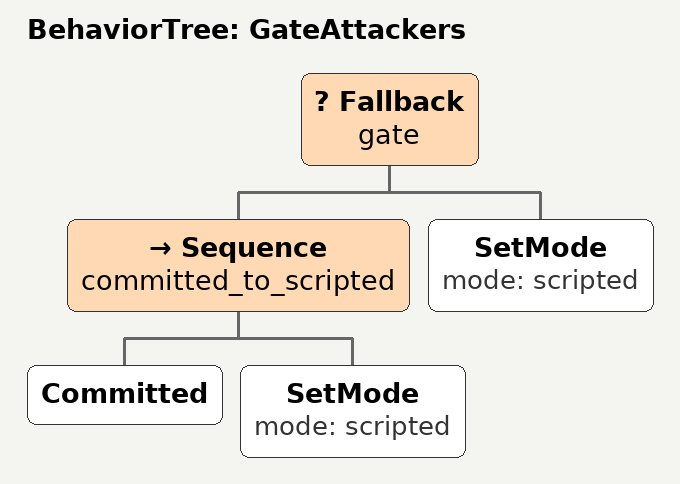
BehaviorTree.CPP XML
<?xml version="1.0" encoding="UTF-8"?>
<root BTCPP_format="4" main_tree_to_execute="GateAttackers">
  <BehaviorTree ID="GateAttackers">
    <Fallback name="gate">
      <Sequence name="committed_to_scripted">
        <Committed/>
        <SetMode mode="scripted"/>
      </Sequence>
      <SetMode mode="scripted"/>
    </Fallback>
  </BehaviorTree>
</root>
